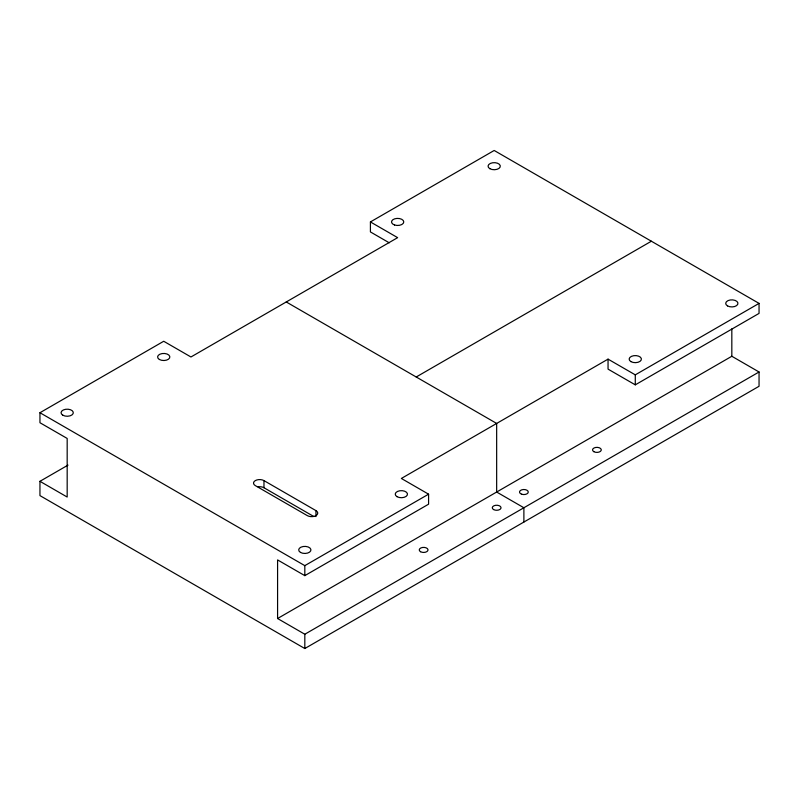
<?xml version="1.0" encoding="UTF-8"?>
<svg xmlns="http://www.w3.org/2000/svg" width="799" height="799" viewBox="0 0 799 799"><rect width="100%" height="100%" fill="white"/><g stroke="black" fill="none" stroke-linecap="round" stroke-linejoin="round"><path stroke-width="1.2" d="M608.049 359.131L608.049 369.128L635.285 384.848L759.05 313.398L759.05 303.39L635.285 374.851L608.049 359.131L401.358 478.461L428.584 494.182L428.584 504.189L304.818 575.64L277.583 559.919L277.583 618.516L731.824 356.264L759.05 371.984L759.05 386.277L304.818 648.528L39.95 495.61L39.95 481.318L67.176 497.038L67.176 438.441L39.95 422.721L39.95 412.723L163.715 341.263L190.951 356.983L397.642 237.653L370.416 221.932L370.416 231.93L389.263 242.816M370.416 221.932L494.182 150.472L759.05 303.39M39.95 481.318L68.005 465.118M416.209 376.988L651.375 241.218M39.95 412.723L304.818 565.642L428.584 494.182M277.583 618.516L304.818 634.236L759.05 371.984M286.252 301.962L496.658 423.44L496.658 492.034L523.884 507.755L523.884 522.047M315.955 510.621A6.122 3.536 0 0 1 315.955 515.615A6.122 3.536 0 0 1 307.295 515.615L255.31 485.602A6.122 3.536 0 0 1 255.31 480.608A6.122 3.536 0 0 1 263.97 480.608L315.955 510.621L315.955 516.573M258.057 486.831A6.122 3.536 0 0 1 263.97 487.75L313.837 516.534M731.824 328.838L731.824 356.264M635.285 374.851L635.285 384.848M304.818 565.642L304.818 575.64M304.818 634.236L304.818 648.528M263.97 480.608L263.97 487.75M630.95 361.627A6.122 3.536 0 0 0 641.197 360.039A6.122 3.536 0 0 0 633.697 355.705A6.122 3.536 0 0 0 630.95 361.627M727.49 305.887A6.122 3.536 0 0 0 737.737 304.309A6.122 3.536 0 0 0 730.236 299.975A6.122 3.536 0 0 0 727.49 305.887M521.697 494.221A4.375 2.527 0 0 0 528.269 492.034A4.375 2.527 0 0 0 521.697 489.847A4.375 2.527 0 0 0 521.697 494.221M593.817 451.665A4.375 2.527 0 0 0 601.138 450.536A4.375 2.527 0 0 0 595.784 447.44A4.375 2.527 0 0 0 593.817 451.665M394.576 224.988A6.122 3.536 0 0 0 403.775 221.932A6.122 3.536 0 0 0 394.576 218.866A6.122 3.536 0 0 0 394.576 224.988M489.847 168.689A6.122 3.536 0 0 0 500.104 167.101A6.122 3.536 0 0 0 492.593 162.776A6.122 3.536 0 0 0 489.847 168.689M493.562 509.542A4.375 2.527 0 0 0 500.883 508.414A4.375 2.527 0 0 0 495.53 505.318A4.375 2.527 0 0 0 493.562 509.542M420.544 551.71A4.375 2.527 0 0 0 427.864 550.571A4.375 2.527 0 0 0 422.501 547.475A4.375 2.527 0 0 0 420.544 551.71M62.851 415.22A6.122 3.536 0 0 0 73.099 413.632A6.122 3.536 0 0 0 65.598 409.298A6.122 3.536 0 0 0 62.851 415.22M159.391 359.48A6.122 3.536 0 0 0 169.638 357.902A6.122 3.536 0 0 0 162.137 353.567A6.122 3.536 0 0 0 159.391 359.48M397.023 496.678A6.122 3.536 0 0 0 407.27 495.1A6.122 3.536 0 0 0 399.77 490.766A6.122 3.536 0 0 0 397.023 496.678M300.484 552.419A6.122 3.536 0 0 0 310.731 550.831A6.122 3.536 0 0 0 303.23 546.506A6.122 3.536 0 0 0 300.484 552.419"/></g></svg>
